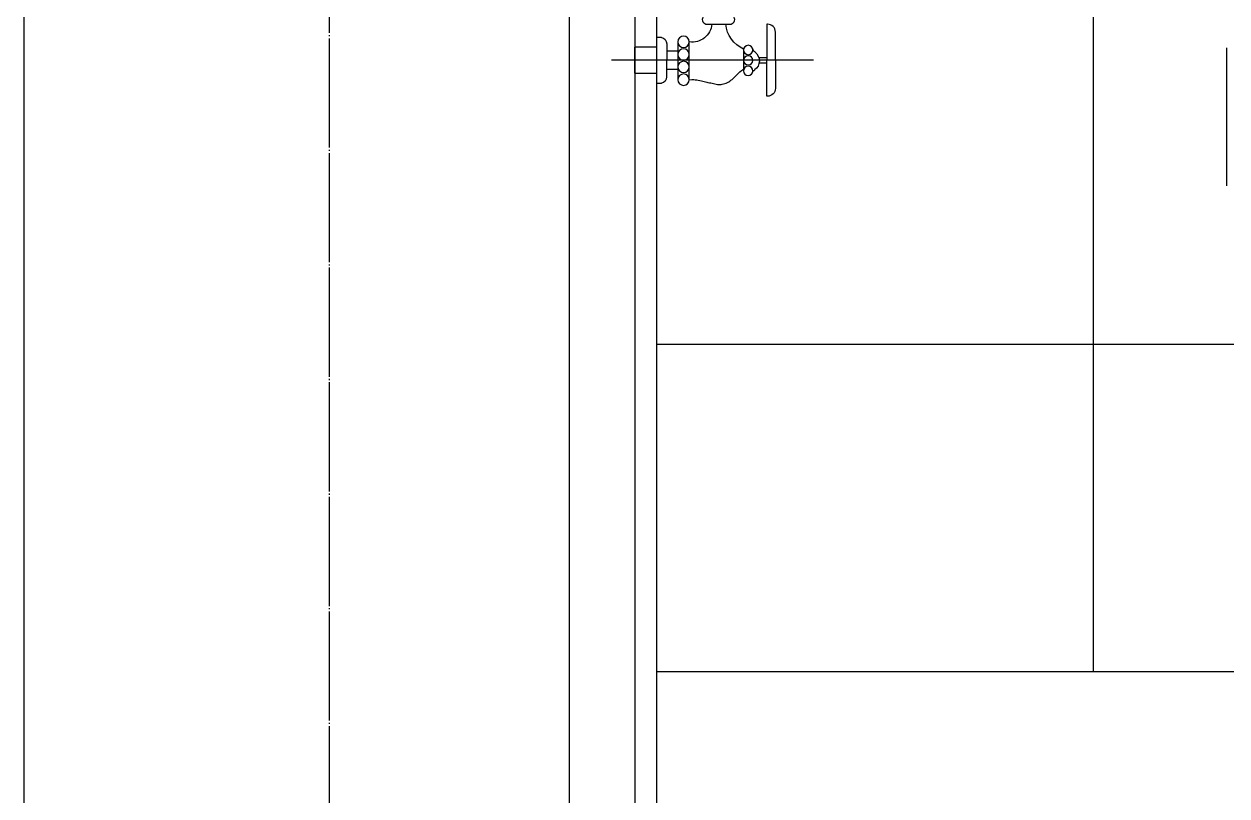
# Model space of a CAD drawing. Header units: millimetres. Extents: x 18456 to 179493, y -203649 to 469211.
# Drawn here: x 148079 to 148631, y -34878 to -34524 of the extents above; entities that cross this region are included whole.
import ezdxf

# ---------------------------------------------------------------- set-up
doc = ezdxf.new("R2010")
doc.units = ezdxf.units.MM
doc.linetypes.add('X-평면도(기본형)$0$CEN', pattern=[52.5, 50, -1, 0.5, -1])
for name, color, linetype, true_color in [('X-평면도(기본형)$0$CEN', 1, 'X-평면도(기본형)$0$CEN', 0xff0000), ('X-평면도(기본형)$0$F-BATH', 6, 'Continuous', 0xff00ff), ('X-평면도(기본형)$0$FIN', 9, 'Continuous', 0x808080), ('X-평면도(기본형)$0$FUR', 6, 'Continuous', 0xff00ff), ('X-평면도(기본형)$0$MC', 7, 'Continuous', 0x7f7fff), ('X-평면도(기본형)$0$TIL', 5, 'Continuous', 0x0000ff), ('X-평면도(기본형)$0$W1', 2, 'Continuous', 0xffff00)]:
    doc.layers.add(name, color=color, linetype=linetype, true_color=true_color)

# ---------------------------------------------------------------- blocks, each defined once
blk = doc.blocks.new('X-평면도(기본형)$0$IW990')
at = {"layer": 'X-평면도(기본형)$0$F-BATH', "color": 8, "true_color": 0x808080}
blk.add_line((238457.39, 45965.82), (238457.39, 45965.9), dxfattribs=at)
at = {"layer": 'X-평면도(기본형)$0$FUR'}
for p, q in [((238664.32, 45968.65), (238664.32, 45973.2)), ((238667.93, 45976.81), (238668.18, 45976.81)), ((238668.18, 45976.81), (238668.18, 45972.25)), ((238668.18, 45972.25), (238668.18, 45960.3)), ((238695.62, 45976.82), (238685.17, 45976.81)), ((238664.33, 45960.3), (238664.32, 45968.65)), ((238703.81, 45951.38), (238703.8, 45968.74)), ((238714.16, 45967.82), (238714.16, 45960.24)), ((238716.59, 45970.77), (238718.67, 45970.77)), ((238718.68, 45966.27), (238728.89, 45966.27)), ((238728.89, 45966.27), (238728.9, 45954.35)), ((238457.39, 45902.88), (238457.39, 45965.82)), ((238457.39, 45902.88), (238457.39, 45965.82)), ((238671.9, 45961.48), (238668.18, 45961.48)), ((238678.88, 45965.42), (238678.88, 45956.13)), ((238714.16, 45964.57), (238709.03, 45964.57)), ((238664.33, 45960.3), (238664.33, 45951.95)), ((238668.19, 45948.34), (238668.18, 45960.3)), ((238671.76, 45959.12), (238668.18, 45959.12)), ((238714.16, 45956.21), (238709.03, 45956.2)), ((238714.16, 45952.66), (238714.16, 45960.24)), ((238664.33, 45951.95), (238664.33, 45947.39)), ((238716.6, 45949.71), (238718.68, 45949.71)), ((238728.9, 45954.35), (238718.68, 45954.34)), ((238668.19, 45943.79), (238668.19, 45948.34)), ((238667.93, 45943.79), (238668.19, 45943.79)), ((238457.39, 45902.8), (238457.39, 45902.88))]:
    blk.add_line(p, q, dxfattribs=at)
at = {"layer": 'X-평면도(기본형)$0$FUR', "ltscale": 30}
blk.add_line((238646.8, 45960.31), (238739.4, 45960.31), dxfattribs=at)
at = {"layer": 'X-평면도(기본형)$0$FUR'}
blk.add_lwpolyline([(238709.03, 45968.74), (238709.03, 45968.17), (238709.03, 45951.97)], dxfattribs=at)
for centre, radius in [((238676.78, 45964.98), 2.15), ((238706.41, 45968.74), 2.61), ((238676.78, 45960.23), 2.11), ((238706.42, 45962.94), 2.61), ((238676.87, 45955.43), 2.14), ((238706.42, 45957.23), 2.61), ((238706.42, 45951.38), 2.61)]:
    blk.add_circle(centre, radius, dxfattribs=at)
at = {"layer": 'X-평면도(기본형)$0$FUR', "extrusion": (0, 0, -1)}
for centre, radius, start, end in [((-238685.08, 45978.92), 2.11, 267.5787, 92.3885), ((-238695.71, 45978.92), 2.11, 87.5787, 272.3885), ((-238667.93, 45973.21), 3.6, 359.9836, 89.9836)]:
    blk.add_arc(centre, radius, start, end, dxfattribs=at)
at = {"layer": 'X-평면도(기본형)$0$FUR'}
for centre, radius, start, end in [((238673.2, 45978.15), 13.94, 294.0278, 354.487), ((238702.39, 45977.55), 8.93, 184.6907, 278.5254), ((238717.16, 45967.82), 3, 100.9699, 180.0164), ((238676.66, 45960.02), 4.98, 127.4159, 235.3859), ((238671.81, 45966.35), 3, 307.4159, 344.5649), ((238679.18, 45966.31), 0.601, 209.0093, 303.3256), ((238672.12, 45953.45), 3, 22.6575, 55.3859), ((238717.17, 45952.66), 3, 180.0164, 259.0628), ((238667.93, 45947.39), 3.6, 180.0164, 270.0164)]:
    blk.add_arc(centre, radius, start, end, dxfattribs=at)
blk.add_open_spline([(238703.81, 45951.38), (238702.07, 45951.48), (238700.43, 45951.34), (238697.47, 45950.75), (238695.31, 45950.16), (238692.61, 45949.57), (238690.32, 45949.03), (238688.21, 45949.31), (238685.59, 45950.29), (238683.75, 45951.86), (238681.78, 45953.83), (238680.27, 45955.34), (238678.88, 45956.13)], degree=3, dxfattribs=at)
blk = doc.blocks.new('X-평면도(기본형)$0$ba17001400')
at = {"layer": 'X-평면도(기본형)$0$FUR'}
blk.add_line((450, -200), (450, 730), dxfattribs=at)
at = {"layer": 'X-평면도(기본형)$0$MC'}
blk.add_lwpolyline([(1400, -200), (1400, 300), (2300, 300), (2300, 1500), (1400, 1500), (0, 1500), (0, -200)], close=True, dxfattribs=at)
at = {"layer": 'X-평면도(기본형)$0$TIL'}
for p, q in [((600, -200), (600, 1500)), ((749.91, 0), (450, 0))]:
    blk.add_line(p, q, dxfattribs=at)
at = {"layer": 'X-평면도(기본형)$0$FUR', "rotation": 270}
blk.add_blockref('X-평면도(기본형)$0$IW990', (-45230.28, 238518.67), dxfattribs=at)

msp = doc.modelspace()

# ---------------------------------------------------------------- linework, layer by layer
at = {"layer": 'X-평면도(기본형)$0$CEN'}
msp.add_line((148219.38, -35420.57), (148219.38, -29625.57), dxfattribs=at)
at = {"layer": 'X-평면도(기본형)$0$FIN'}
msp.add_line((148359.38, -35280.57), (148359.38, -33860.57), dxfattribs=at)
at = {"layer": 'X-평면도(기본형)$0$W1'}
for p, q in [((148079.38, -35310.57), (148079.38, -33220.57)), ((148329.38, -35310.57), (148329.38, -33220.57))]:
    msp.add_line(p, q, dxfattribs=at)

# ---------------------------------------------------------------- block references
at = {"xscale": -1, "rotation": 270}
msp.add_blockref('X-평면도(기본형)$0$ba17001400', (148569.38, -35270.57), dxfattribs=at)

doc.saveas('drawing.dxf')
